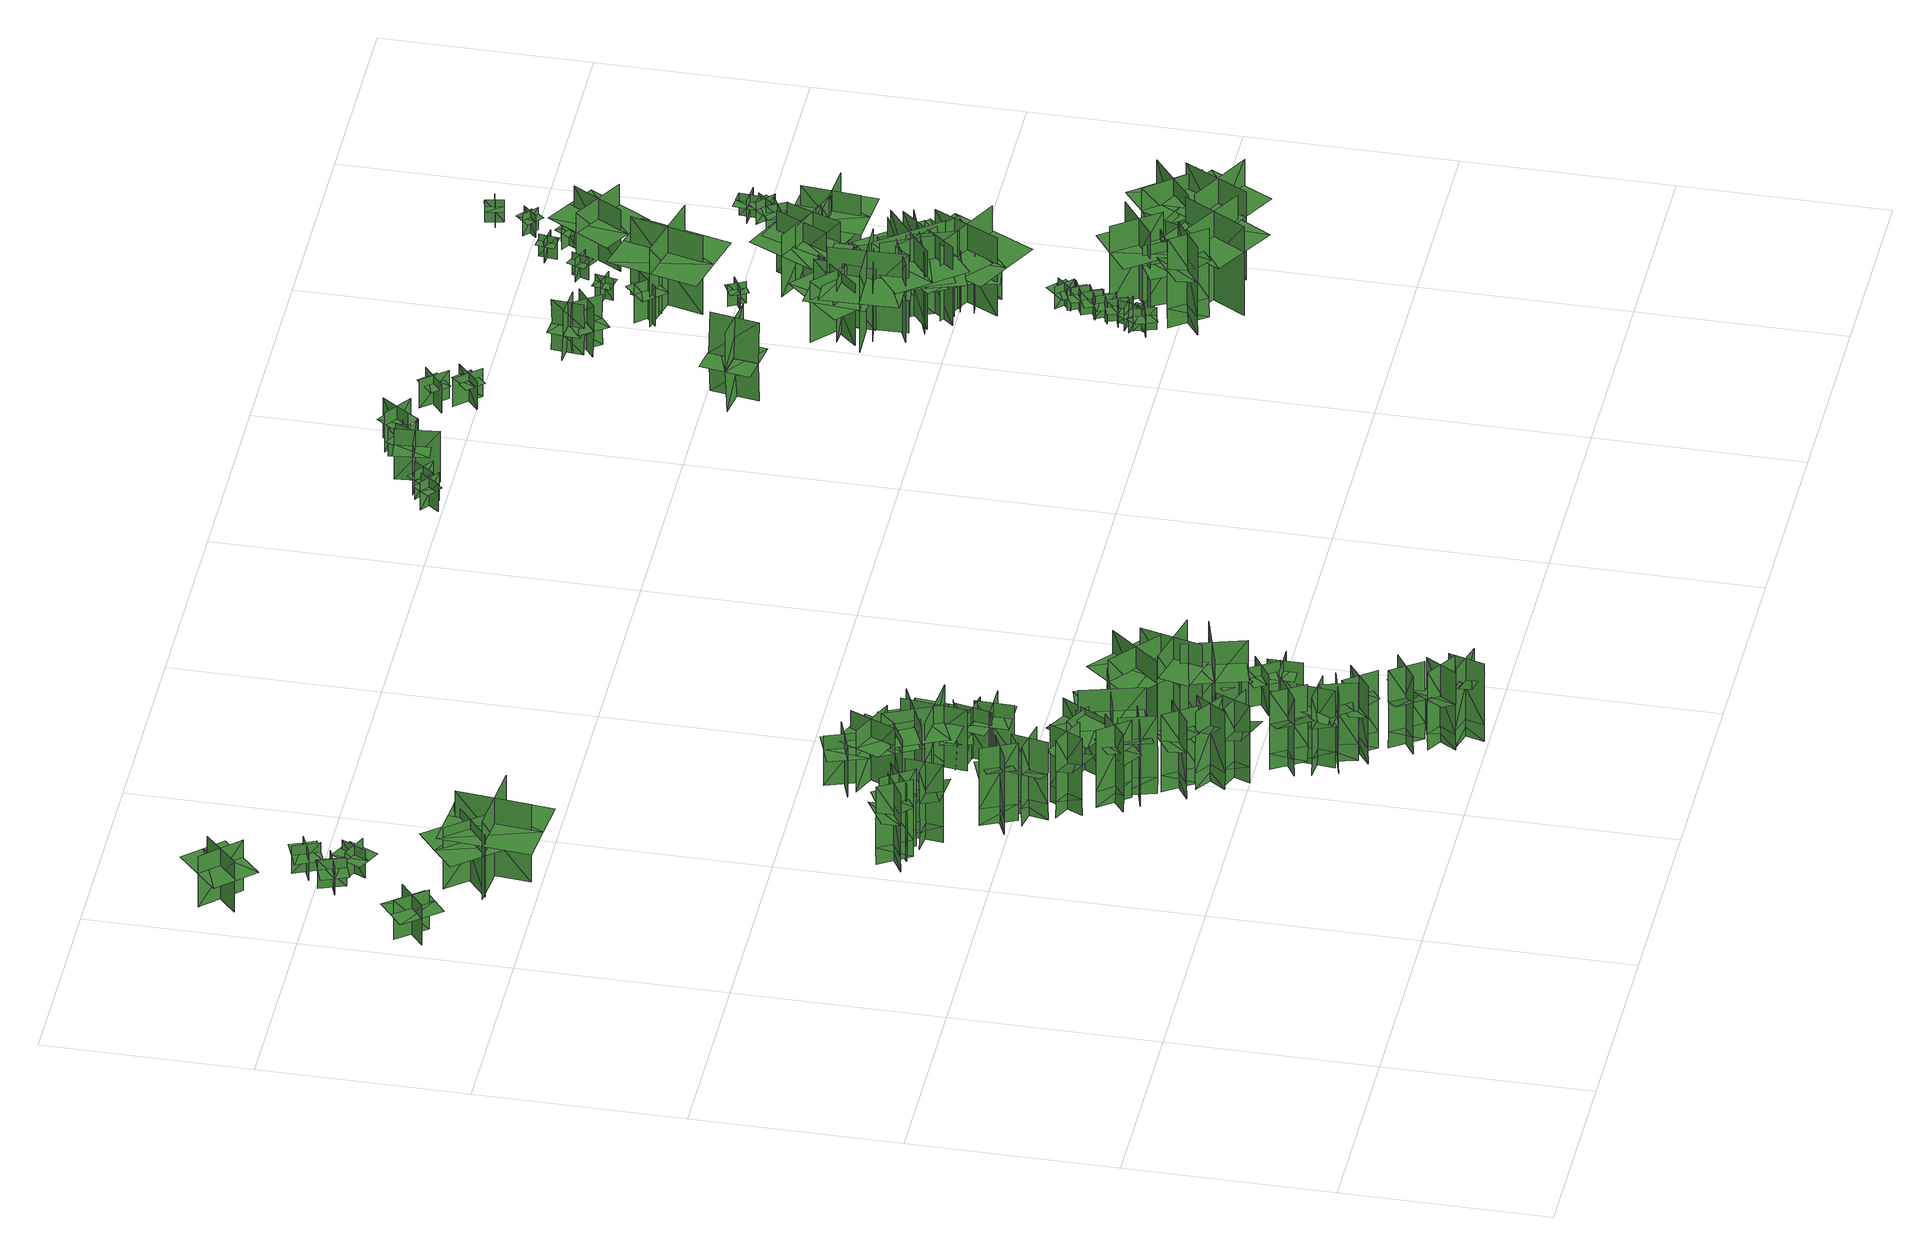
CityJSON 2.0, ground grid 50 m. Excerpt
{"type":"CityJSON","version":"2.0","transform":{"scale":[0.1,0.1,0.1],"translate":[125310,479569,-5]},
"CityObjects":{
"tree1":{"type":"SolitaryVegetationObject","geometry":[{"type":"MultiSurface","lod":"1","boundaries":[[[0,1,2]],[[0,2,3]],[[4,5,6]],[[4,6,7]],[[8,9,10]],[[8,10,11]],[[8,11,12]],[[8,12,13]]]}]},
"tree2":{"type":"SolitaryVegetationObject","geometry":[{"type":"MultiSurface","lod":"1","boundaries":[[[14,15,16]],[[14,16,17]],[[18,19,20]],[[18,20,21]],[[22,23,19]],[[22,19,18]],[[24,25,15]],[[24,15,14]],[[26,27,28]],[[26,28,29]],[[30,31,32]],[[30,32,33]]]}]},
"tree3":{"type":"SolitaryVegetationObject","geometry":[{"type":"MultiSurface","lod":"1","boundaries":[[[34,35,36]],[[34,36,37]],[[38,39,40]],[[38,40,41]],[[42,43,44]],[[42,44,45]],[[42,45,46]],[[42,46,47]]]}]},
"tree4":{"type":"SolitaryVegetationObject","geometry":[{"type":"MultiSurface","lod":"1","boundaries":[[[48,49,50]],[[48,50,51]],[[52,53,54]],[[52,54,55]],[[56,57,58]],[[56,58,59]],[[56,59,60]],[[56,60,61]]]}]},
"tree5":{"type":"SolitaryVegetationObject","geometry":[{"type":"MultiSurface","lod":"1","boundaries":[[[62,63,64]],[[62,64,65]],[[66,67,68]],[[66,68,69]],[[70,71,72]],[[70,72,73]],[[70,73,74]],[[70,74,75]]]}]},
"tree6":{"type":"SolitaryVegetationObject","geometry":[{"type":"MultiSurface","lod":"1","boundaries":[[[76,77,78]],[[76,78,79]],[[80,81,82]],[[80,82,83]],[[84,85,86]],[[84,86,87]],[[84,87,88]],[[84,88,89]]]}]},
"tree7":{"type":"SolitaryVegetationObject","geometry":[{"type":"MultiSurface","lod":"1","boundaries":[[[90,91,92]],[[90,92,93]],[[94,95,96]],[[94,96,97]],[[98,99,95]],[[98,95,94]],[[100,101,91]],[[100,91,90]],[[102,103,104]],[[102,104,105]],[[106,107,108]],[[106,108,109]]]}]},
"tree8":{"type":"SolitaryVegetationObject","geometry":[{"type":"MultiSurface","lod":"1","boundaries":[[[110,111,112]],[[110,112,113]],[[114,115,116]],[[114,116,117]],[[118,119,120]],[[118,120,121]],[[118,121,122]],[[118,122,123]]]}]},
"tree9":{"type":"SolitaryVegetationObject","geometry":[{"type":"MultiSurface","lod":"1","boundaries":[[[124,125,126]],[[124,126,127]],[[128,129,130]],[[128,130,131]],[[132,133,134]],[[132,134,135]],[[132,135,136]],[[132,136,137]]]}]},
"tree10":{"type":"SolitaryVegetationObject","geometry":[{"type":"MultiSurface","lod":"1","boundaries":[[[138,139,140]],[[138,140,141]],[[142,143,144]],[[142,144,145]],[[146,147,143]],[[146,143,142]],[[148,149,139]],[[148,139,138]],[[150,151,152]],[[150,152,153]],[[154,155,156]],[[154,156,157]]]}]},
"tree11":{"type":"SolitaryVegetationObject","geometry":[{"type":"MultiSurface","lod":"1","boundaries":[[[158,159,160]],[[158,160,161]],[[162,163,164]],[[162,164,165]],[[166,167,163]],[[166,163,162]],[[168,169,159]],[[168,159,158]],[[170,171,172]],[[170,172,173]],[[174,175,176]],[[174,176,177]]]}]},
"tree12":{"type":"SolitaryVegetationObject","geometry":[{"type":"MultiSurface","lod":"1","boundaries":[[[178,179,180]],[[178,180,181]],[[182,183,184]],[[182,184,185]],[[186,187,183]],[[186,183,182]],[[188,189,179]],[[188,179,178]],[[190,191,192]],[[190,192,193]],[[194,195,196]],[[194,196,197]]]}]},
"tree13":{"type":"SolitaryVegetationObject","geometry":[{"type":"MultiSurface","lod":"1","boundaries":[[[198,199,200]],[[198,200,201]],[[202,203,204]],[[202,204,205]],[[206,207,203]],[[206,203,202]],[[208,209,199]],[[208,199,198]],[[210,211,212]],[[210,212,213]],[[214,215,216]],[[214,216,217]]]}]},
"tree14":{"type":"SolitaryVegetationObject","geometry":[{"type":"MultiSurface","lod":"1","boundaries":[[[218,219,220]],[[218,220,221]],[[222,223,224]],[[222,224,225]],[[226,227,223]],[[226,223,222]],[[228,229,219]],[[228,219,218]],[[230,231,232]],[[230,232,233]],[[234,235,236]],[[234,236,237]]]}]},
"tree15":{"type":"SolitaryVegetationObject","geometry":[{"type":"MultiSurface","lod":"1","boundaries":[[[238,239,240]],[[238,240,241]],[[242,243,244]],[[242,244,245]],[[246,247,243]],[[246,243,242]],[[248,249,239]],[[248,239,238]],[[250,251,252]],[[250,252,253]],[[254,255,256]],[[254,256,257]]]}]},
"tree16":{"type":"SolitaryVegetationObject","geometry":[{"type":"MultiSurface","lod":"1","boundaries":[[[258,259,260]],[[258,260,261]],[[262,263,264]],[[262,264,265]],[[266,267,263]],[[266,263,262]],[[268,269,259]],[[268,259,258]],[[270,271,272]],[[270,272,273]],[[274,275,276]],[[274,276,277]]]}]},
"tree17":{"type":"SolitaryVegetationObject","geometry":[{"type":"MultiSurface","lod":"1","boundaries":[[[278,279,280]],[[278,280,281]],[[282,283,284]],[[282,284,285]],[[286,287,283]],[[286,283,282]],[[288,289,279]],[[288,279,278]],[[290,291,292]],[[290,292,293]],[[294,295,296]],[[294,296,297]]]}]},
"tree18":{"type":"SolitaryVegetationObject","geometry":[{"type":"MultiSurface","lod":"1","boundaries":[[[298,299,300]],[[298,300,301]],[[302,303,304]],[[302,304,305]],[[306,307,303]],[[306,303,302]],[[308,309,299]],[[308,299,298]],[[310,311,312]],[[310,312,313]],[[314,315,316]],[[314,316,317]]]}]},
"tree19":{"type":"SolitaryVegetationObject","geometry":[{"type":"MultiSurface","lod":"1","boundaries":[[[318,319,320]],[[318,320,321]],[[322,323,324]],[[322,324,325]],[[326,327,323]],[[326,323,322]],[[328,329,319]],[[328,319,318]],[[330,331,332]],[[330,332,333]],[[334,335,336]],[[334,336,337]]]}]},
"tree20":{"type":"SolitaryVegetationObject","geometry":[{"type":"MultiSurface","lod":"1","boundaries":[[[338,339,340]],[[338,340,341]],[[342,343,344]],[[342,344,345]],[[346,347,343]],[[346,343,342]],[[348,349,339]],[[348,339,338]],[[350,351,352]],[[350,352,353]],[[354,355,356]],[[354,356,357]]]}]},
"tree21":{"type":"SolitaryVegetationObject","geometry":[{"type":"MultiSurface","lod":"1","boundaries":[[[358,359,360]],[[358,360,361]],[[362,363,364]],[[362,364,365]],[[366,367,363]],[[366,363,362]],[[368,369,359]],[[368,359,358]],[[370,371,372]],[[370,372,373]],[[374,375,376]],[[374,376,377]]]}]},
"tree22":{"type":"SolitaryVegetationObject","geometry":[{"type":"MultiSurface","lod":"1","boundaries":[[[378,379,380]],[[378,380,381]],[[382,383,384]],[[382,384,385]],[[386,387,383]],[[386,383,382]],[[388,389,379]],[[388,379,378]],[[390,391,392]],[[390,392,393]],[[394,395,396]],[[394,396,397]]]}]},
"tree23":{"type":"SolitaryVegetationObject","geometry":[{"type":"MultiSurface","lod":"1","boundaries":[[[398,399,400]],[[398,400,401]],[[402,403,404]],[[402,404,405]],[[406,407,408]],[[406,408,409]],[[406,409,410]],[[406,410,411]]]}]},
"tree24":{"type":"SolitaryVegetationObject","geometry":[{"type":"MultiSurface","lod":"1","boundaries":[[[412,413,414]],[[412,414,415]],[[416,417,418]],[[416,418,419]],[[420,421,422]],[[420,422,423]],[[420,423,424]],[[420,424,425]]]}]},
"tree25":{"type":"SolitaryVegetationObject","geometry":[{"type":"MultiSurface","lod":"1","boundaries":[[[426,427,428]],[[426,428,429]],[[430,431,432]],[[430,432,433]],[[434,435,431]],[[434,431,430]],[[436,437,427]],[[436,427,426]],[[438,439,440]],[[438,440,441]],[[442,443,444]],[[442,444,445]]]}]},
"tree26":{"type":"SolitaryVegetationObject","geometry":[{"type":"MultiSurface","lod":"1","boundaries":[[[446,447,448]],[[446,448,449]],[[450,451,452]],[[450,452,453]],[[454,455,456]],[[454,456,457]],[[454,457,458]],[[454,458,459]]]}]},
"tree27":{"type":"SolitaryVegetationObject","geometry":[{"type":"MultiSurface","lod":"1","boundaries":[[[460,461,462]],[[460,462,463]],[[464,465,466]],[[464,466,467]],[[468,469,465]],[[468,465,464]],[[470,471,461]],[[470,461,460]],[[472,473,474]],[[472,474,475]],[[476,477,478]],[[476,478,479]]]}]},
"tree28":{"type":"SolitaryVegetationObject","geometry":[{"type":"MultiSurface","lod":"1","boundaries":[[[480,481,482]],[[480,482,483]],[[484,485,486]],[[484,486,487]],[[488,489,490]],[[488,490,491]],[[488,491,492]],[[488,492,493]]]}]},
"tree29":{"type":"SolitaryVegetationObject","geometry":[{"type":"MultiSurface","lod":"1","boundaries":[[[494,495,496]],[[494,496,497]],[[498,499,500]],[[498,500,501]],[[502,503,504]],[[502,504,505]],[[502,505,506]],[[502,506,507]]]}]},
"tree30":{"type":"SolitaryVegetationObject","geometry":[{"type":"MultiSurface","lod":"1","boundaries":[[[508,509,510]],[[508,510,511]],[[512,513,514]],[[512,514,515]],[[516,517,518]],[[516,518,519]],[[516,519,520]],[[516,520,521]]]}]},
"tree31":{"type":"SolitaryVegetationObject","geometry":[{"type":"MultiSurface","lod":"1","boundaries":[[[522,523,524]],[[522,524,525]],[[526,527,528]],[[526,528,529]],[[530,531,532]],[[530,532,533]],[[530,533,534]],[[530,534,535]]]}]},
"tree32":{"type":"SolitaryVegetationObject","geometry":[{"type":"MultiSurface","lod":"1","boundaries":[[[536,537,538]],[[536,538,539]],[[540,541,542]],[[540,542,543]],[[544,545,541]],[[544,541,540]],[[546,547,537]],[[546,537,536]],[[536,537,548]],[[536,548,549]],[[536,550,551]],[[536,551,537]]]}]},
"tree33":{"type":"SolitaryVegetationObject","geometry":[{"type":"MultiSurface","lod":"1","boundaries":[[[552,553,554]],[[552,554,555]],[[556,557,558]],[[556,558,559]],[[560,561,557]],[[560,557,556]],[[562,563,553]],[[562,553,552]],[[564,565,566]],[[564,566,567]],[[568,569,570]],[[568,570,571]]]}]},
"tree34":{"type":"SolitaryVegetationObject","geometry":[{"type":"MultiSurface","lod":"1","boundaries":[[[572,573,574]],[[572,574,575]],[[576,577,578]],[[576,578,579]],[[580,581,582]],[[580,582,583]],[[580,583,584]],[[580,584,585]]]}]},
"tree35":{"type":"SolitaryVegetationObject","geometry":[{"type":"MultiSurface","lod":"1","boundaries":[[[586,587,588]],[[586,588,589]],[[590,591,592]],[[590,592,593]],[[594,595,596]],[[594,596,597]],[[594,597,598]],[[594,598,599]]]}]},
"tree36":{"type":"SolitaryVegetationObject","geometry":[{"type":"MultiSurface","lod":"1","boundaries":[[[600,601,602]],[[600,602,603]],[[604,605,606]],[[604,606,607]],[[608,609,610]],[[608,610,611]],[[608,611,612]],[[608,612,613]]]}]},
"tree37":{"type":"SolitaryVegetationObject","geometry":[{"type":"MultiSurface","lod":"1","boundaries":[[[614,615,616]],[[614,616,617]],[[618,619,620]],[[618,620,621]],[[622,623,624]],[[622,624,625]],[[622,625,626]],[[622,626,627]]]}]},
"tree38":{"type":"SolitaryVegetationObject","geometry":[{"type":"MultiSurface","lod":"1","boundaries":[[[628,629,630]],[[628,630,631]],[[632,633,634]],[[632,634,635]],[[636,637,638]],[[636,638,639]],[[636,639,640]],[[636,640,641]]]}]},
"tree39":{"type":"SolitaryVegetationObject","geometry":[{"type":"MultiSurface","lod":"1","boundaries":[[[642,643,644]],[[642,644,645]],[[646,647,648]],[[646,648,649]],[[650,651,652]],[[650,652,653]],[[650,654,655]],[[650,655,651]]]}]},
"tree40":{"type":"SolitaryVegetationObject","geometry":[{"type":"MultiSurface","lod":"1","boundaries":[[[656,657,658]],[[656,658,659]],[[660,661,662]],[[660,662,663]],[[664,665,666]],[[664,666,667]],[[664,668,669]],[[664,669,665]]]}]},
"tree41":{"type":"SolitaryVegetationObject","geometry":[{"type":"MultiSurface","lod":"1","boundaries":[[[670,671,672]],[[670,672,673]],[[674,675,676]],[[674,676,677]],[[678,679,680]],[[678,680,681]],[[678,682,683]],[[678,683,679]]]}]},
"tree42":{"type":"SolitaryVegetationObject","geometry":[{"type":"MultiSurface","lod":"1","boundaries":[[[684,685,686]],[[684,686,687]],[[688,689,690]],[[688,690,691]],[[692,693,694]],[[692,694,695]],[[692,695,696]],[[692,696,697]]]}]},
"tree43":{"type":"SolitaryVegetationObject","geometry":[{"type":"MultiSurface","lod":"1","boundaries":[[[698,699,700]],[[698,700,701]],[[702,703,704]],[[702,704,705]],[[706,707,708]],[[706,708,709]],[[706,709,710]],[[706,710,711]]]}]},
"tree44":{"type":"SolitaryVegetationObject","geometry":[{"type":"MultiSurface","lod":"1","boundaries":[[[712,713,714]],[[712,714,715]],[[716,717,718]],[[716,718,719]],[[720,721,722]],[[720,722,723]],[[720,723,724]],[[720,724,725]]]}]},
"tree45":{"type":"SolitaryVegetationObject","geometry":[{"type":"MultiSurface","lod":"1","boundaries":[[[726,727,728]],[[726,728,729]],[[730,731,732]],[[730,732,733]],[[734,735,736]],[[734,736,737]],[[734,737,738]],[[734,738,739]]]}]},
"tree46":{"type":"SolitaryVegetationObject","geometry":[{"type":"MultiSurface","lod":"1","boundaries":[[[740,741,742]],[[740,742,743]],[[744,745,746]],[[744,746,747]],[[748,749,750]],[[748,750,751]],[[748,751,752]],[[748,752,753]]]}]},
"tree47":{"type":"SolitaryVegetationObject","geometry":[{"type":"MultiSurface","lod":"1","boundaries":[[[754,755,756]],[[754,756,757]],[[758,759,760]],[[758,760,761]],[[762,763,764]],[[762,764,765]],[[762,765,766]],[[762,766,767]]]}]},
"tree48":{"type":"SolitaryVegetationObject","geometry":[{"type":"MultiSurface","lod":"1","boundaries":[[[768,769,770]],[[768,770,771]],[[772,773,774]],[[772,774,775]],[[776,777,773]],[[776,773,772]],[[778,779,769]],[[778,769,768]],[[768,769,780]],[[768,780,781]],[[768,782,783]],[[768,783,769]]]}]},
"tree49":{"type":"SolitaryVegetationObject","geometry":[{"type":"MultiSurface","lod":"1","boundaries":[[[784,785,786]],[[784,786,787]],[[788,789,790]],[[788,790,791]],[[792,793,794]],[[792,794,795]],[[792,795,796]],[[792,796,797]]]}]},
"tree50":{"type":"SolitaryVegetationObject","geometry":[{"type":"MultiSurface","lod":"1","boundaries":[[[798,799,800]],[[798,800,801]],[[802,803,804]],[[802,804,805]],[[806,807,808]],[[806,808,809]],[[806,809,810]],[[806,810,811]]]}]},
"tree51":{"type":"SolitaryVegetationObject","geometry":[{"type":"MultiSurface","lod":"1","boundaries":[[[812,813,814]],[[812,814,815]],[[816,817,818]],[[816,818,819]],[[820,821,817]],[[820,817,816]],[[822,823,813]],[[822,813,812]],[[824,825,826]],[[824,826,827]],[[828,829,830]],[[828,830,831]]]}]},
"tree52":{"type":"SolitaryVegetationObject","geometry":[{"type":"MultiSurface","lod":"1","boundaries":[[[832,833,834]],[[832,834,835]],[[836,837,838]],[[836,838,839]],[[840,841,842]],[[840,842,843]],[[840,843,844]],[[840,844,845]]]}]},
"tree53":{"type":"SolitaryVegetationObject","geometry":[{"type":"MultiSurface","lod":"1","boundaries":[[[846,847,848]],[[846,848,849]],[[850,851,852]],[[850,852,853]],[[854,855,856]],[[854,856,857]],[[854,857,858]],[[854,858,859]]]}]},
"tree54":{"type":"SolitaryVegetationObject","geometry":[{"type":"MultiSurface","lod":"1","boundaries":[[[860,861,862]],[[860,862,863]],[[864,865,866]],[[864,866,867]],[[868,869,870]],[[868,870,871]],[[868,871,872]],[[868,872,873]]]}]},
"tree55":{"type":"SolitaryVegetationObject","geometry":[{"type":"MultiSurface","lod":"1","boundaries":[[[874,875,876]],[[874,876,877]],[[878,879,880]],[[878,880,881]],[[882,883,879]],[[882,879,878]],[[884,885,875]],[[884,875,874]],[[874,875,886]],[[874,886,887]],[[874,888,889]],[[874,889,875]]]}]},
"tree56":{"type":"SolitaryVegetationObject","geometry":[{"type":"MultiSurface","lod":"1","boundaries":[[[890,891,892]],[[890,892,893]],[[894,895,896]],[[894,896,897]],[[898,899,895]],[[898,895,894]],[[900,901,891]],[[900,891,890]],[[890,891,902]],[[890,902,903]],[[890,904,905]],[[890,905,891]]]}]},
"tree57":{"type":"SolitaryVegetationObject","geometry":[{"type":"MultiSurface","lod":"1","boundaries":[[[906,907,908]],[[906,908,909]],[[910,911,912]],[[910,912,913]],[[914,915,916]],[[914,916,917]],[[914,917,918]],[[914,918,919]]]}]},
"tree58":{"type":"SolitaryVegetationObject","geometry":[{"type":"MultiSurface","lod":"1","boundaries":[[[920,921,922]],[[920,922,923]],[[924,925,926]],[[924,926,927]],[[928,929,930]],[[928,930,931]],[[928,931,932]],[[928,932,933]]]}]},
"tree59":{"type":"SolitaryVegetationObject","geometry":[{"type":"MultiSurface","lod":"1","boundaries":[[[934,935,936]],[[934,936,937]],[[938,939,940]],[[938,940,941]],[[942,943,944]],[[942,944,945]],[[942,945,946]],[[942,946,947]]]}]},
"tree60":{"type":"SolitaryVegetationObject","geometry":[{"type":"MultiSurface","lod":"1","boundaries":[[[948,949,950]],[[948,950,951]],[[952,953,954]],[[952,954,955]],[[956,957,958]],[[956,958,959]],[[956,960,961]],[[956,961,957]]]}]},
"tree61":{"type":"SolitaryVegetationObject","geometry":[{"type":"MultiSurface","lod":"1","boundaries":[[[962,963,964]],[[962,964,965]],[[966,967,968]],[[966,968,969]],[[970,971,972]],[[970,972,973]],[[970,973,974]],[[970,974,975]]]}]},
"tree62":{"type":"SolitaryVegetationObject","geometry":[{"type":"MultiSurface","lod":"1","boundaries":[[[976,977,978]],[[976,978,979]],[[980,981,982]],[[980,982,983]],[[984,985,986]],[[984,986,987]],[[984,987,988]],[[984,988,989]]]}]},
"tree63":{"type":"SolitaryVegetationObject","geometry":[{"type":"MultiSurface","lod":"1","boundaries":[[[990,991,992]],[[990,992,993]],[[994,995,996]],[[994,996,997]],[[998,999,1000]],[[998,1000,1001]],[[998,1001,1002]],[[998,1002,1003]]]}]},
"tree64":{"type":"SolitaryVegetationObject","geometry":[{"type":"MultiSurface","lod":"1","boundaries":[[[1004,1005,1006]],[[1004,1006,1007]],[[1008,1009,1010]],[[1008,1010,1011]],[[1012,1013,1014]],[[1012,1014,1015]],[[1012,1015,1016]],[[1012,1016,1017]]]}]},
"tree65":{"type":"SolitaryVegetationObject","geometry":[{"type":"MultiSurface","lod":"1","boundaries":[[[1018,1019,1020]],[[1018,1020,1021]],[[1022,1023,1024]],[[1022,1024,1025]],[[1026,1027,1028]],[[1026,1028,1029]],[[1026,1029,1030]],[[1026,1030,1031]]]}]},
"tree66":{"type":"SolitaryVegetationObject","geometry":[{"type":"MultiSurface","lod":"1","boundaries":[[[1032,1033,1034]],[[1032,1034,1035]],[[1036,1037,1038]],[[1036,1038,1039]],[[1040,1041,1042]],[[1040,1042,1043]],[[1040,1043,1044]],[[1040,1044,1045]]]}]},
"tree67":{"type":"SolitaryVegetationObject","geometry":[{"type":"MultiSurface","lod":"1","boundaries":[[[1046,1047,1048]],[[1046,1048,1049]],[[1050,1051,1052]],[[1050,1052,1053]],[[1054,1055,1056]],[[1054,1056,1057]],[[1054,1057,1058]],[[1054,1058,1059]]]}]},
"tree68":{"type":"SolitaryVegetationObject","geometry":[{"type":"MultiSurface","lod":"1","boundaries":[[[1060,1061,1062]],[[1060,1062,1063]],[[1064,1065,1066]],[[1064,1066,1067]],[[1068,1069,1070]],[[1068,1070,1071]],[[1068,1072,1073]],[[1068,1073,1069]]]}]},
"tree69":{"type":"SolitaryVegetationObject","geometry":[{"type":"MultiSurface","lod":"1","boundaries":[[[1074,1075,1076]],[[1074,1076,1077]],[[1078,1079,1080]],[[1078,1080,1081]],[[1082,1083,1084]],[[1082,1084,1085]],[[1082,1085,1086]],[[1082,1086,1087]]]}]},
"tree70":{"type":"SolitaryVegetationObject","geometry":[{"type":"MultiSurface","lod":"1","boundaries":[[[1088,1089,1090]],[[1088,1090,1091]],[[1092,1093,1094]],[[1092,1094,1095]],[[1096,1097,1098]],[[1096,1098,1099]],[[1096,1099,1100]],[[1096,1100,1101]]]}]},
"tree71":{"type":"SolitaryVegetationObject","geometry":[{"type":"MultiSurface","lod":"1","boundaries":[[[1102,1103,1104]],[[1102,1104,1105]],[[1106,1107,1108]],[[1106,1108,1109]],[[1110,1111,1112]],[[1110,1112,1113]],[[1110,1113,1114]],[[1110,1114,1115]]]}]},
"tree72":{"type":"SolitaryVegetationObject","geometry":[{"type":"MultiSurface","lod":"1","boundaries":[[[1116,1117,1118]],[[1116,1118,1119]],[[1120,1121,1122]],[[1120,1122,1123]],[[1124,1125,1126]],[[1124,1126,1127]],[[1124,1127,1128]],[[1124,1128,1129]]]}]},
"tree73":{"type":"SolitaryVegetationObject","geometry":[{"type":"MultiSurface","lod":"1","boundaries":[[[1130,1131,1132]],[[1130,1132,1133]],[[1134,1135,1136]],[[1134,1136,1137]],[[1138,1139,1140]],[[1138,1140,1141]],[[1138,1141,1142]],[[1138,1142,1143]]]}]},
"tree74":{"type":"SolitaryVegetationObject","geometry":[{"type":"MultiSurface","lod":"1","boundaries":[[[1144,1145,1146]],[[1144,1146,1147]],[[1148,1149,1150]],[[1148,1150,1151]],[[1152,1153,1154]],[[1152,1154,1155]],[[1152,1155,1156]],[[1152,1156,1157]]]}]},
"tree75":{"type":"SolitaryVegetationObject","geometry":[{"type":"MultiSurface","lod":"1","boundaries":[[[1158,1159,1160]],[[1158,1160,1161]],[[1162,1163,1164]],[[1162,1164,1165]],[[1166,1167,1168]],[[1166,1168,1169]],[[1166,1169,1170]],[[1166,1170,1171]]]}]},
"tree76":{"type":"SolitaryVegetationObject","geometry":[{"type":"MultiSurface","lod":"1","boundaries":[[[1172,1173,1174]],[[1172,1174,1175]],[[1176,1177,1178]],[[1176,1178,1179]],[[1180,1181,1182]],[[1180,1182,1183]],[[1180,1183,1184]],[[1180,1184,1185]]]}]},
"tree77":{"type":"SolitaryVegetationObject","geometry":[{"type":"MultiSurface","lod":"1","boundaries":[[[1186,1187,1188]],[[1186,1188,1189]],[[1190,1191,1192]],[[1190,1192,1193]],[[1194,1195,1196]],[[1194,1196,1197]],[[1194,1198,1199]],[[1194,1199,1195]]]}]},
"tree78":{"type":"SolitaryVegetationObject","geometry":[{"type":"MultiSurface","lod":"1","boundaries":[[[1200,1201,1202]],[[1200,1202,1203]],[[1204,1205,1206]],[[1204,1206,1207]],[[1208,1209,1210]],[[1208,1210,1211]],[[1208,1211,1212]],[[1208,1212,1213]]]}]},
"tree79":{"type":"SolitaryVegetationObject","geometry":[{"type":"MultiSurface","lod":"1","boundaries":[[[1214,1215,1216]],[[1214,1216,1217]],[[1218,1219,1220]],[[1218,1220,1221]],[[1222,1223,1224]],[[1222,1224,1225]],[[1222,1225,1226]],[[1222,1226,1227]]]}]},
"tree80":{"type":"SolitaryVegetationObject","geometry":[{"type":"MultiSurface","lod":"1","boundaries":[[[1228,1229,1230]],[[1228,1230,1231]],[[1232,1233,1234]],[[1232,1234,1235]],[[1236,1237,1238]],[[1236,1238,1239]],[[1236,1239,1240]],[[1236,1240,1241]]]}]},
"tree81":{"type":"SolitaryVegetationObject","geometry":[{"type":"MultiSurface","lod":"1","boundaries":[[[1242,1243,1244]],[[1242,1244,1245]],[[1246,1247,1248]],[[1246,1248,1249]],[[1250,1251,1252]],[[1250,1252,1253]],[[1250,1253,1254]],[[1250,1254,1255]]]}]},
"tree82":{"type":"SolitaryVegetationObject","geometry":[{"type":"MultiSurface","lod":"1","boundaries":[[[1256,1257,1258]],[[1256,1258,1259]],[[1260,1261,1262]],[[1260,1262,1263]],[[1264,1265,1266]],[[1264,1266,1267]],[[1264,1267,1268]],[[1264,1268,1269]]]}]},
"tree83":{"type":"SolitaryVegetationObject","geometry":[{"type":"MultiSurface","lod":"1","boundaries":[[[1270,1271,1272]],[[1270,1272,1273]],[[1274,1275,1276]],[[1274,1276,1277]],[[1278,1279,1280]],[[1278,1280,1281]],[[1278,1281,1282]],[[1278,1282,1283]]]}]},
"tree84":{"type":"SolitaryVegetationObject","geometry":[{"type":"MultiSurface","lod":"1","boundaries":[[[1284,1285,1286]],[[1284,1286,1287]],[[1288,1289,1290]],[[1288,1290,1291]],[[1292,1293,1294]],[[1292,1294,1295]],[[1292,1295,1296]],[[1292,1296,1297]]]}]},
"tree85":{"type":"SolitaryVegetationObject","geometry":[{"type":"MultiSurface","lod":"1","boundaries":[[[1298,1299,1300]],[[1298,1300,1301]],[[1302,1303,1304]],[[1302,1304,1305]],[[1306,1307,1308]],[[1306,1308,1309]],[[1306,1309,1310]],[[1306,1310,1311]]]}]},
"tree86":{"type":"SolitaryVegetationObject","geometry":[{"type":"MultiSurface","lod":"1","boundaries":[[[1312,1313,1314]],[[1312,1314,1315]],[[1316,1317,1318]],[[1316,1318,1319]],[[1320,1321,1322]],[[1320,1322,1323]],[[1320,1323,1324]],[[1320,1324,1325]]]}]},
"tree87":{"type":"SolitaryVegetationObject","geometry":[{"type":"MultiSurface","lod":"1","boundaries":[[[1326,1327,1328]],[[1326,1328,1329]],[[1330,1331,1332]],[[1330,1332,1333]],[[1334,1335,1336]],[[1334,1336,1337]],[[1334,1337,1338]],[[1334,1338,1339]]]}]},
"tree88":{"type":"SolitaryVegetationObject","geometry":[{"type":"MultiSurface","lod":"1","boundaries":[[[1340,1341,1342]],[[1340,1342,1343]],[[1344,1345,1346]],[[1344,1346,1347]],[[1348,1349,1350]],[[1348,1350,1351]],[[1348,1351,1352]],[[1348,1352,1353]]]}]},
"tree89":{"type":"SolitaryVegetationObject","geometry":[{"type":"MultiSurface","lod":"1","boundaries":[[[1354,1355,1356]],[[1354,1356,1357]],[[1358,1359,1360]],[[1358,1360,1361]],[[1362,1363,1364]],[[1362,1364,1365]],[[1362,1365,1366]],[[1362,1366,1367]]]}]},
"tree90":{"type":"SolitaryVegetationObject","geometry":[{"type":"MultiSurface","lod":"1","boundaries":[[[1368,1369,1370]],[[1368,1370,1371]],[[1372,1373,1374]],[[1372,1374,1375]],[[1376,1377,1378]],[[1376,1378,1379]],[[1376,1379,1380]],[[1376,1380,1381]]]}]},
"tree91":{"type":"SolitaryVegetationObject","geometry":[{"type":"MultiSurface","lod":"1","boundaries":[[[1382,1383,1384]],[[1382,1384,1385]],[[1386,1387,1388]],[[1386,1388,1389]],[[1390,1391,1392]],[[1390,1392,1393]],[[1390,1393,1394]],[[1390,1394,1395]]]}]},
"tree92":{"type":"SolitaryVegetationObject","geometry":[{"type":"MultiSurface","lod":"1","boundaries":[[[1396,1397,1398]],[[1396,1398,1399]],[[1400,1401,1402]],[[1400,1402,1403]],[[1404,1405,1406]],[[1404,1406,1407]],[[1404,1407,1408]],[[1404,1408,1409]]]}]},
"tree93":{"type":"SolitaryVegetationObject","geometry":[{"type":"MultiSurface","lod":"1","boundaries":[[[1410,1411,1412]],[[1410,1412,1413]],[[1414,1415,1416]],[[1414,1416,1417]],[[1418,1419,1420]],[[1418,1420,1421]],[[1418,1421,1422]],[[1418,1422,1423]]]}]},
"tree94":{"type":"SolitaryVegetationObject","geometry":[{"type":"MultiSurface","lod":"1","boundaries":[[[1424,1425,1426]],[[1424,1426,1427]],[[1428,1429,1430]],[[1428,1430,1431]],[[1432,1433,1434]],[[1432,1434,1435]],[[1432,1435,1436]],[[1432,1436,1437]]]}]},
"tree95":{"type":"SolitaryVegetationObject","geometry":[{"type":"MultiSurface","lod":"1","boundaries":[[[1438,1439,1440]],[[1438,1440,1441]],[[1442,1443,1444]],[[1442,1444,1445]],[[1446,1447,1448]],[[1446,1448,1449]],[[1446,1449,1450]],[[1446,1450,1451]]]}]},
"tree96":{"type":"SolitaryVegetationObject","geometry":[{"type":"MultiSurface","lod":"1","boundaries":[[[1452,1453,1454]],[[1452,1454,1455]],[[1456,1457,1458]],[[1456,1458,1459]],[[1460,1461,1462]],[[1460,1462,1463]],[[1460,1463,1464]],[[1460,1464,1465]]]}]}
},
"vertices":[
[109,2278,15],[109,2278,124],[37,2219,124],[37,2219,15],[101,2215,15],[101,2215,124],[45,2285,124],[45,2285,15],[110,2204,88],[147,2233,88],[76,2321,88],[40,2292,88],[3,2262,88],[74,2175,88],
[513,1207,68],[591,1253,68],[591,1252,238],[513,1206,238],[579,1190,68],[533,1268,68],[532,1267,238],[578,1190,238],[578,1190,23],[532,1267,23],[513,1206,23],[591,1252,23],[513,1206,151],[591,1253,151],[568,1292,168],[490,1246,168],[580,1246,178],[522,1211,178],[540,1182,187],[598,1217,187],
[199,2424,37],[199,2424,115],[177,2487,115],[177,2487,37],[159,2444,37],[159,2444,115],[220,2466,115],[220,2466,37],[150,2441,89],[161,2410,89],[236,2436,89],[225,2468,89],[214,2499,89],[138,2473,89],
[73,2742,24],[73,2742,164],[155,2654,164],[155,2654,24],[154,2738,24],[154,2738,164],[69,2659,164],[69,2659,24],[167,2750,118],[126,2794,118],[20,2696,118],[61,2652,118],[102,2608,118],[208,2706,118],
[246,2114,16],[246,2114,187],[360,2207,187],[360,2207,16],[258,2213,16],[258,2213,187],[347,2103,187],[347,2103,16],[244,2230,131],[187,2183,131],[299,2047,131],[356,2093,131],[413,2140,131],[301,2276,131],
[422,2100,16],[422,2100,233],[236,2119,233],[236,2119,16],[323,2022,16],[323,2022,233],[341,2201,233],[341,2201,16],[320,1994,162],[413,1985,162],[436,2208,162],[342,2218,162],[249,2227,162],[227,2003,162],
[572,1268,66],[624,1193,66],[622,1192,236],[571,1267,236],[559,1200,66],[634,1252,66],[633,1253,236],[559,1201,236],[559,1201,21],[633,1253,21],[571,1267,21],[622,1192,21],[571,1267,149],[623,1193,149],[661,1219,166],[609,1294,166],[616,1203,176],[577,1259,176],[548,1239,185],[588,1183,185],
[290,2405,31],[290,2405,108],[230,2434,108],[230,2434,31],[246,2391,31],[246,2391,108],[275,2449,108],[275,2449,31],[242,2382,83],[272,2367,83],[308,2439,83],[278,2454,83],[248,2469,83],[212,2397,83],
[225,2556,35],[225,2556,112],[251,2494,112],[251,2494,35],[267,2538,35],[267,2538,112],[207,2513,112],[207,2513,35],[276,2541,87],[263,2572,87],[189,2542,87],[202,2511,87],[215,2480,87],[289,2511,87],
[706,1173,61],[616,1182,61],[616,1184,231],[706,1174,231],[664,1226,61],[654,1136,61],[655,1136,231],[664,1226,231],[664,1226,16],[655,1136,16],[706,1174,16],[616,1184,16],[706,1174,144],[616,1183,144],[611,1137,160],[702,1128,160],[629,1182,171],[696,1175,171],[700,1209,180],[632,1216,180],
[727,1067,68],[763,984,68],[762,984,238],[725,1067,238],[702,1004,68],[784,1040,68],[784,1041,238],[701,1004,238],[701,1004,23],[784,1041,23],[725,1067,23],[762,984,23],[726,1067,151],[762,984,151],[805,1003,167],[768,1086,167],[757,995,178],[729,1057,178],[698,1043,187],[726,981,187],
[772,917,70],[789,1006,70],[790,1005,241],[773,917,241],[829,955,71],[740,972,71],[740,971,241],[828,954,241],[828,954,25],[740,971,25],[773,917,25],[790,1005,25],[772,917,153],[790,1006,153],[745,1014,170],[727,926,170],[788,993,180],[775,927,180],[809,920,190],[821,987,190],
[862,860,73],[780,900,73],[781,901,243],[862,861,243],[840,925,73],[800,844,73],[801,843,243],[841,925,243],[841,925,28],[801,843,28],[862,861,28],[781,901,28],[862,861,156],[781,901,156],[761,859,172],[842,820,172],[792,896,183],[853,866,183],[868,897,192],[807,926,192],
[906,809,72],[835,754,72],[834,755,242],[905,811,242],[838,818,72],[894,747,72],[894,747,242],[839,819,242],[839,819,27],[894,747,27],[905,811,27],[834,755,27],[906,810,155],[834,754,155],[862,718,171],[934,774,171],[844,762,182],[897,804,182],[876,831,191],[823,789,191],
[904,623,77],[979,673,77],[980,672,247],[905,622,247],[971,609,77],[921,685,77],[920,684,247],[971,609,247],[971,609,32],[920,684,32],[905,622,32],[980,672,32],[905,622,160],[980,673,160],[954,711,176],[879,660,176],[970,666,187],[913,627,187],[933,599,196],[989,637,196],
[896,780,73],[920,693,73],[919,693,243],[894,780,243],[862,721,73],[949,745,73],[949,746,243],[862,721,243],[862,721,28],[949,746,28],[894,780,28],[919,693,28],[895,780,156],[919,693,156],[964,705,172],[939,793,172],[916,705,183],[897,770,183],[864,761,192],[883,695,192],
[1049,514,80],[965,548,80],[965,549,250],[1049,515,250],[1022,577,80],[989,493,80],[989,493,250],[1023,577,250],[1023,577,35],[989,493,35],[1049,515,35],[965,549,35],[1049,515,163],[965,549,163],[948,506,179],[1032,472,179],[977,544,189],[1040,519,189],[1053,551,199],[989,576,199],
[945,611,77],[1020,561,77],[1019,560,248],[944,610,248],[958,544,78],[1008,619,78],[1008,620,248],[957,545,248],[957,545,32],[1008,620,32],[944,610,32],[1019,560,32],[944,611,161],[1020,560,161],[1045,599,177],[970,649,177],[1009,567,187],[953,605,187],[934,576,197],[990,538,197],
[1093,380,82],[1045,458,82],[1046,458,252],[1094,381,252],[1109,447,82],[1032,400,82],[1032,399,252],[1109,446,252],[1109,446,37],[1032,399,37],[1094,381,37],[1046,458,37],[1093,381,165],[1046,458,165],[1007,434,181],[1054,357,181],[1053,448,192],[1088,390,192],[1118,408,201],[1082,466,201],
[1082,308,66],[1170,331,66],[1170,330,237],[1083,306,237],[1141,273,67],[1118,361,67],[1118,361,237],[1141,273,237],[1141,273,21],[1118,361,21],[1083,306,21],[1170,330,21],[1083,307,149],[1170,330,149],[1158,375,166],[1071,352,166],[1158,327,176],[1093,309,176],[1102,276,186],[1167,294,186],
[1158,356,63],[1068,365,63],[1068,366,233],[1159,358,233],[1115,409,63],[1107,319,63],[1107,319,233],[1116,409,233],[1116,409,18],[1107,319,18],[1159,358,18],[1068,366,18],[1159,357,146],[1068,365,146],[1064,319,162],[1154,311,162],[1081,364,173],[1148,358,173],[1151,393,182],[1084,399,182],
[1125,248,71],[1199,302,71],[1199,301,241],[1126,247,241],[1193,237,71],[1140,311,71],[1139,310,241],[1192,237,241],[1192,237,26],[1139,310,26],[1126,247,26],[1199,301,26],[1126,248,154],[1199,301,154],[1172,338,171],[1099,285,171],[1189,294,181],[1134,253,181],[1155,226,190],[1209,266,190],
[864,1412,28],[770,1379,28],[770,1379,166],[864,1412,166],[804,1441,28],[837,1347,28],[837,1347,166],[804,1441,166],[804,1441,128],[757,1425,128],[790,1331,128],[837,1347,128],[884,1364,128],[851,1458,128],
[871,1392,27],[821,1281,27],[821,1281,196],[871,1392,196],[795,1364,27],[906,1314,27],[906,1314,196],[795,1364,196],[795,1364,148],[770,1308,148],[881,1259,148],[906,1314,148],[931,1370,148],[820,1419,148],
[1215,63,71],[1263,140,71],[1264,139,241],[1217,62,241],[1282,78,71],[1205,126,71],[1205,125,241],[1282,78,241],[1282,78,26],[1205,125,26],[1217,62,26],[1264,139,26],[1216,62,154],[1264,139,154],[1225,164,170],[1177,87,170],[1257,129,181],[1222,71,181],[1251,53,190],[1287,111,190],
[846,1351,27],[908,1238,27],[908,1238,167],[846,1351,167],[821,1263,27],[934,1325,27],[934,1325,167],[821,1263,167],[826,1265,128],[853,1216,128],[957,1273,128],[930,1322,128],[902,1372,128],[799,1315,128],
[1248,139,69],[1198,214,69],[1199,215,240],[1249,140,240],[1262,206,70],[1187,156,70],[1187,155,240],[1262,205,240],[1262,205,24],[1187,155,24],[1249,140,24],[1199,215,24],[1249,140,152],[1199,215,152],[1160,189,169],[1211,114,169],[1206,205,179],[1244,148,179],[1272,168,189],[1234,224,189],
[981,828,6],[1040,934,6],[1040,934,175],[981,828,175],[1059,850,6],[953,909,6],[953,909,175],[1059,850,175],[1059,850,128],[1089,903,128],[983,962,128],[953,909,128],[923,856,128],[1029,796,128],
[936,1178,26],[873,1322,26],[873,1322,197],[936,1178,197],[976,1284,26],[832,1220,26],[832,1220,197],[976,1284,197],[970,1281,149],[943,1344,149],[810,1286,149],[838,1223,149],[866,1160,149],[998,1218,149],
[1014,894,4],[1055,745,4],[1055,745,220],[1014,894,220],[962,805,4],[1111,846,4],[1111,846,220],[962,805,220],[962,805,160],[983,730,160],[1132,771,160],[1111,846,160],[1091,921,160],[941,879,160],
[941,1290,25],[925,1133,25],[925,1133,196],[941,1290,196],[854,1218,25],[1011,1202,25],[1011,1202,196],[854,1218,196],[861,1218,149],[854,1149,149],[998,1134,149],[1005,1203,149],[1012,1271,149],[868,1286,149],
[968,1129,98],[950,1204,98],[911,1194,98],[929,1120,98],[922,1156,98],[996,1174,98],[995,1179,168],[921,1160,168],[921,1160,28],[995,1179,28],[971,1130,28],[953,1204,28],[950,1204,168],[968,1129,168],[1005,1139,98],[987,1213,98],
[1242,68,62],[1329,43,62],[1329,42,233],[1242,66,233],[1275,8,63],[1300,95,63],[1299,95,233],[1275,8,233],[1275,8,17],[1299,95,17],[1242,66,17],[1329,42,17],[1242,67,146],[1329,43,146],[1341,87,162],[1254,111,162],[1317,46,172],[1252,64,172],[1242,30,182],[1308,13,182],
[930,1141,27],[1020,1122,27],[1020,1122,166],[930,1141,166],[966,1085,27],[986,1175,27],[986,1175,166],[966,1085,166],[966,1085,130],[1010,1076,130],[1029,1166,130],[986,1175,130],[943,1184,130],[923,1094,130],
[1000,1040,28],[1002,1132,28],[1002,1132,168],[1000,1040,168],[1048,1087,28],[956,1089,28],[956,1089,168],[1048,1087,168],[1048,1087,131],[1049,1131,131],[957,1133,131],[956,1089,131],[956,1044,131],[1048,1043,131],
[1123,735,32],[1222,855,32],[1222,855,247],[1123,735,247],[1226,745,32],[1107,843,32],[1107,843,247],[1226,745,247],[1226,745,187],[1275,804,187],[1156,903,187],[1107,843,187],[1057,784,187],[1176,685,187],
[1206,697,26],[1249,548,26],[1249,548,242],[1206,697,242],[1156,607,26],[1305,650,26],[1305,650,242],[1156,607,242],[1156,607,181],[1177,532,181],[1326,575,181],[1305,650,181],[1283,724,181],[1134,681,181],
[1202,645,34],[1240,795,34],[1240,795,249],[1202,645,249],[1291,697,34],[1140,735,34],[1140,735,249],[1291,697,249],[1291,697,189],[1310,772,189],[1160,810,189],[1140,735,189],[1121,660,189],[1271,622,189],
[1240,626,33],[1292,561,33],[1292,561,143],[1240,626,143],[1233,561,33],[1298,613,33],[1298,613,143],[1233,561,143],[1244,621,115],[1292,561,115],[1317,582,115],[1270,641,115],[1219,600,115],[1266,541,115],
[1259,503,32],[1329,547,32],[1329,547,142],[1259,503,142],[1323,489,32],[1279,559,32],[1279,559,142],[1323,489,142],[1265,507,113],[1329,547,113],[1312,575,113],[1248,535,113],[1282,479,113],[1346,519,113],
[1279,482,32],[1362,482,32],[1362,482,142],[1279,482,142],[1325,436,32],[1325,519,32],[1325,519,142],[1325,436,142],[1286,482,114],[1362,482,114],[1362,515,114],[1286,514,114],[1286,449,114],[1362,449,114],
[1714,2549,31],[1679,2503,31],[1679,2503,108],[1714,2549,108],[1677,2544,31],[1677,2544,108],[1723,2509,108],[1723,2509,31],[1677,2544,84],[1662,2524,84],[1699,2497,84],[1714,2516,84],[1728,2535,84],[1691,2563,84],
[1752,2571,32],[1719,2523,32],[1719,2523,110],[1752,2571,110],[1715,2564,32],[1715,2564,110],[1763,2531,110],[1763,2531,32],[1715,2564,85],[1701,2544,85],[1740,2518,85],[1753,2537,85],[1767,2557,85],[1729,2584,85],
[1837,2582,30],[1733,2572,30],[1733,2572,170],[1837,2582,170],[1786,2625,30],[1786,2625,170],[1795,2521,170],[1795,2521,30],[1786,2625,126],[1742,2621,126],[1750,2537,126],[1793,2541,126],[1837,2546,126],[1829,2629,126],
[1869,2586,32],[1795,2621,32],[1795,2621,140],[1869,2586,140],[1851,2635,32],[1851,2635,140],[1816,2562,140],[1816,2562,32],[1851,2635,106],[1821,2650,106],[1792,2591,106],[1823,2577,106],[1853,2562,106],[1882,2620,106],
[1848,2619,32],[1906,2629,32],[1906,2629,110],[1848,2619,110],[1879,2598,32],[1879,2598,110],[1869,2655,110],[1869,2655,32],[1879,2598,85],[1903,2602,85],[1895,2648,85],[1871,2644,85],[1847,2640,85],[1855,2594,85],
[1884,2666,31],[1950,2619,31],[1950,2619,140],[1884,2666,140],[1893,2615,31],[1893,2615,140],[1940,2681,140],[1940,2681,31],[1893,2615,106],[1920,2595,106],[1958,2648,106],[1931,2668,106],[1903,2687,106],[1865,2635,106],
[2198,1942,133],[2315,1923,133],[2325,1984,133],[2208,2003,133],[2264,1992,133],[2245,1874,133],[2252,1873,242],[2271,1990,242],[2271,1990,24],[2252,1873,24],[2197,1937,24],[2315,1918,24],[2315,1923,242],[2198,1942,242],[2188,1883,133],[2306,1864,133],
[2088,2493,31],[2146,2545,31],[2146,2545,109],[2088,2493,109],[2140,2490,31],[2140,2490,109],[2089,2549,109],[2089,2549,31],[2093,2498,89],[2111,2479,89],[2155,2521,89],[2137,2540,89],[2119,2558,89],[2075,2516,89],
[2122,2618,29],[2062,2569,29],[2062,2569,107],[2122,2618,107],[2070,2623,29],[2070,2623,107],[2119,2563,107],[2119,2563,29],[2116,2614,86],[2099,2633,86],[2054,2593,86],[2071,2574,86],[2088,2554,86],[2134,2595,86],
[2679,946,86],[2763,1007,86],[2764,1006,281],[2680,945,281],[2756,934,87],[2695,1018,87],[2695,1017,281],[2755,933,281],[2755,933,35],[2695,1017,35],[2680,945,35],[2764,1006,35],[2680,946,181],[2763,1006,181],[2732,1049,200],[2649,988,200],[2752,998,212],[2689,952,212],[2713,920,223],[2775,966,223],
[2690,1096,18],[2690,1096,80],[2706,1045,80],[2706,1045,18],[2721,1079,18],[2721,1079,80],[2672,1063,80],[2672,1063,18],[2729,1081,60],[2721,1107,60],[2660,1087,60],[2668,1062,60],[2676,1036,60],[2737,1056,60],
[2690,1069,18],[2690,1069,80],[2717,1115,80],[2717,1115,18],[2681,1104,18],[2681,1104,80],[2726,1078,80],[2726,1078,18],[2675,1108,60],[2661,1085,60],[2717,1052,60],[2730,1075,60],[2743,1098,60],[2688,1131,60],
[2686,1116,19],[2686,1116,81],[2738,1105,81],[2738,1105,19],[2716,1135,19],[2716,1135,81],[2705,1085,81],[2705,1085,19],[2718,1143,60],[2692,1149,60],[2678,1086,60],[2704,1080,60],[2731,1075,60],[2744,1138,60],
[2387,2331,100],[2311,2338,100],[2307,2299,101],[2384,2291,101],[2347,2296,100],[2354,2372,100],[2350,2373,170],[2343,2297,170],[2343,2297,30],[2350,2373,30],[2388,2334,30],[2312,2341,30],[2311,2338,170],[2387,2331,170],[2391,2369,101],[2315,2377,101],
[2399,2318,102],[2338,2272,102],[2361,2240,102],[2423,2286,102],[2392,2265,102],[2347,2327,102],[2344,2324,172],[2389,2262,172],[2389,2262,32],[2344,2324,32],[2398,2320,32],[2336,2275,32],[2338,2272,172],[2399,2318,172],[2377,2349,102],[2315,2304,102],
[2729,1114,19],[2729,1114,81],[2713,1165,81],[2713,1165,19],[2697,1132,19],[2697,1132,81],[2747,1147,81],[2747,1147,19],[2690,1129,61],[2697,1104,61],[2759,1122,61],[2751,1148,61],[2743,1174,61],[2682,1155,61],
[2719,1193,19],[2719,1193,81],[2741,1144,81],[2741,1144,19],[2752,1179,19],[2752,1179,81],[2705,1158,81],[2705,1158,19],[2760,1182,61],[2749,1207,61],[2690,1180,61],[2701,1156,61],[2712,1132,61],[2771,1158,61],
[2620,1706,14],[2620,1706,185],[2511,1806,185],[2511,1806,14],[2520,1704,14],[2520,1704,185],[2616,1808,185],[2616,1808,14],[2506,1688,129],[2560,1638,129],[2679,1768,129],[2625,1818,129],[2571,1868,129],[2451,1738,129],
[2763,1088,33],[2813,996,33],[2813,996,206],[2763,1088,206],[2741,1011,33],[2832,1061,33],[2832,1061,206],[2741,1011,206],[2741,1011,150],[2832,1061,150],[2804,1111,150],[2713,1061,150],[2768,961,150],[2860,1011,150],
[2750,1175,19],[2750,1175,81],[2728,1224,81],[2728,1224,19],[2716,1189,19],[2716,1189,81],[2764,1210,81],[2764,1210,19],[2709,1186,61],[2720,1161,61],[2779,1187,61],[2768,1211,61],[2757,1236,61],[2698,1210,61],
[2587,1782,14],[2587,1782,231],[2591,1595,231],[2591,1595,14],[2676,1693,14],[2676,1693,231],[2496,1689,231],[2496,1689,14],[2704,1693,160],[2702,1787,160],[2478,1782,160],[2480,1688,160],[2482,1595,160],[2706,1599,160],
[2580,1669,19],[2580,1669,189],[2593,1815,189],[2593,1815,19],[2518,1747,19],[2518,1747,189],[2659,1734,189],[2659,1734,19],[2496,1749,134],[2489,1675,134],[2665,1659,134],[2672,1733,134],[2678,1806,134],[2502,1822,134],
[2909,897,24],[2757,986,24],[2757,986,270],[2909,897,270],[2880,1011,24],[2791,859,24],[2791,859,270],[2880,1011,270],[2880,1011,201],[2804,1056,201],[2714,903,201],[2791,859,201],[2867,814,201],[2957,967,201],
[2542,1668,15],[2542,1668,185],[2687,1693,185],[2687,1693,15],[2601,1748,15],[2601,1748,185],[2625,1609,185],[2625,1609,15],[2597,1770,130],[2525,1757,130],[2555,1584,130],[2627,1596,130],[2700,1609,130],[2670,1782,130],
[2761,1210,19],[2761,1210,81],[2739,1258,81],[2739,1258,19],[2728,1223,19],[2728,1223,81],[2774,1245,81],[2774,1245,19],[2720,1220,61],[2732,1195,61],[2790,1222,61],[2779,1247,61],[2767,1271,61],[2709,1244,61],
[2725,1669,14],[2725,1669,231],[2554,1594,231],[2554,1594,14],[2677,1552,14],[2677,1552,231],[2604,1717,231],[2604,1717,14],[2688,1527,160],[2774,1565,160],[2683,1770,160],[2597,1732,160],[2512,1694,160],[2603,1489,160],
[2861,1148,30],[2754,1069,30],[2754,1069,251],[2861,1148,251],[2760,1163,30],[2839,1056,30],[2839,1056,251],[2760,1163,251],[2760,1163,179],[2839,1056,179],[2897,1099,179],[2819,1206,179],[2701,1120,179],[2780,1013,179],
[2739,1286,19],[2739,1286,81],[2777,1249,81],[2777,1249,19],[2775,1286,19],[2775,1286,81],[2739,1249,81],[2739,1249,19],[2780,1291,61],[2761,1310,61],[2717,1264,61],[2736,1245,61],[2755,1227,61],[2800,1273,61],
[2706,1501,14],[2706,1501,231],[2646,1678,231],[2646,1678,14],[2594,1558,14],[2594,1558,231],[2765,1617,231],[2765,1617,14],[2568,1549,160],[2598,1461,160],[2811,1534,160],[2780,1622,160],[2750,1711,160],[2537,1638,160],
[2728,1537,21],[2728,1537,238],[2613,1684,238],[2613,1684,21],[2603,1554,21],[2603,1554,238],[2745,1666,238],[2745,1666,21],[2581,1537,168],[2639,1463,168],[2816,1602,168],[2758,1676,168],[2700,1749,168],[2523,1611,168],
[2765,1511,14],[2765,1511,231],[2621,1631,231],[2621,1631,14],[2639,1502,14],[2639,1502,231],[2755,1640,231],[2755,1640,14],[2621,1481,160],[2693,1421,160],[2837,1593,160],[2765,1653,160],[2693,1713,160],[2549,1541,160],
[2542,2156,26],[2493,2209,26],[2493,2209,134],[2542,2156,134],[2544,2208,26],[2491,2160,26],[2491,2160,134],[2544,2208,134],[2544,2208,106],[2520,2234,106],[2467,2185,106],[2491,2160,106],[2514,2134,106],[2567,2183,106],
[2815,1446,14],[2815,1446,231],[2650,1533,231],[2650,1533,14],[2694,1411,14],[2694,1411,231],[2778,1570,231],[2778,1570,14],[2681,1386,160],[2764,1342,160],[2868,1541,160],[2785,1585,160],[2703,1628,160],[2598,1430,160],
[2750,1484,15],[2750,1484,155],[2689,1588,155],[2689,1588,15],[2672,1506,15],[2672,1506,155],[2772,1564,155],[2772,1564,15],[2656,1497,109],[2687,1445,109],[2811,1518,109],[2781,1570,109],[2751,1622,109],[2626,1549,109],
[2758,1413,15],[2758,1413,155],[2742,1533,155],[2742,1533,15],[2694,1464,15],[2694,1464,155],[2809,1480,155],[2809,1480,15],[2677,1461,109],[2685,1402,109],[2828,1421,109],[2820,1481,109],[2811,1541,109],[2668,1521,109],
[2923,1036,33],[2826,1075,33],[2826,1075,206],[2923,1036,206],[2891,1110,33],[2852,1013,33],[2852,1013,206],[2891,1110,206],[2891,1110,150],[2852,1013,150],[2905,992,150],[2944,1089,150],[2837,1131,150],[2799,1033,150],
[2757,1446,15],[2757,1446,155],[2738,1565,155],[2738,1565,15],[2692,1495,15],[2692,1495,155],[2807,1513,155],[2807,1513,15],[2674,1492,109],[2684,1433,109],[2826,1455,109],[2817,1515,109],[2808,1574,109],[2665,1552,109],
[2601,1986,18],[2640,2007,18],[2640,2007,79],[2601,1986,79],[2629,1977,18],[2608,2016,18],[2608,2016,79],[2629,1977,79],[2629,1977,62],[2648,1988,62],[2628,2027,62],[2608,2016,62],[2589,2006,62],[2609,1967,62],
[2672,2128,22],[2672,2128,239],[2490,2173,239],[2490,2173,22],[2562,2065,22],[2562,2065,239],[2606,2240,239],[2606,2240,22],[2556,2038,168],[2646,2015,168],[2701,2233,168],[2610,2256,168],[2519,2278,168],[2465,2061,168],
[2890,993,27],[3045,908,27],[3045,908,273],[2890,993,273],[2922,880,27],[3007,1035,27],[3007,1035,273],[2922,880,273],[2922,880,204],[3000,837,204],[3085,992,204],[3007,1035,204],[2930,1077,204],[2844,922,204],
[2567,2272,29],[2576,2316,29],[2576,2316,90],[2567,2272,90],[2592,2288,29],[2548,2297,29],[2548,2297,90],[2592,2288,90],[2592,2288,73],[2596,2310,73],[2552,2319,73],[2548,2297,73],[2544,2275,73],[2587,2267,73],
[2922,1014,29],[3043,1111,29],[3043,1111,245],[2922,1014,245],[3025,1002,29],[2928,1123,29],[2928,1123,245],[3025,1002,245],[3025,1002,184],[3085,1050,184],[2989,1171,184],[2928,1123,184],[2868,1075,184],[2964,954,184],
[2674,1904,14],[2674,1904,185],[2805,1839,185],[2805,1839,14],[2768,1934,14],[2768,1934,185],[2705,1807,185],[2705,1807,14],[2778,1954,129],[2712,1986,129],[2634,1828,129],[2700,1796,129],[2765,1763,129],[2844,1921,129],
[2708,1878,16],[2708,1878,187],[2845,1825,187],[2845,1825,16],[2799,1916,16],[2799,1916,187],[2748,1784,187],[2748,1784,16],[2807,1937,131],[2739,1963,131],[2675,1799,131],[2743,1772,131],[2812,1746,131],[2876,1910,131],
[2655,2384,24],[2640,2343,24],[2640,2343,86],[2655,2384,86],[2628,2372,24],[2670,2357,24],[2670,2357,86],[2628,2372,86],[2628,2372,68],[2621,2351,68],[2662,2336,68],[2670,2357,68],[2677,2377,68],[2636,2393,68],
[2854,1855,18],[2854,1855,126],[2762,1838,126],[2762,1838,18],[2817,1804,18],[2817,1804,126],[2800,1892,126],[2800,1892,18],[2819,1790,91],[2866,1798,91],[2845,1909,91],[2799,1900,91],[2753,1892,91],[2773,1781,91],
[2934,1819,18],[2934,1819,189],[2787,1832,189],[2787,1832,18],[2856,1757,18],[2856,1757,189],[2869,1898,189],[2869,1898,18],[2854,1735,133],[2927,1729,133],[2943,1904,133],[2870,1911,133],[2797,1917,133],[2781,1742,133],
[2792,2303,18],[2792,2303,189],[2665,2377,189],[2665,2377,18],[2695,2280,18],[2695,2280,189],[2767,2402,189],[2767,2402,18],[2684,2261,133],[2748,2224,133],[2837,2376,133],[2773,2413,133],[2710,2450,133],[2621,2298,133],
[2711,2473,24],[2705,2429,24],[2705,2429,85],[2711,2473,85],[2687,2455,24],[2731,2449,24],[2731,2449,85],[2687,2455,85],[2687,2455,68],[2684,2433,68],[2728,2427,68],[2731,2449,68],[2734,2471,68],[2690,2477,68],
[2766,2398,16],[2789,2436,16],[2789,2436,77],[2766,2398,77],[2795,2405,16],[2757,2428,16],[2757,2428,77],[2795,2405,77],[2795,2405,60],[2806,2424,60],[2768,2447,60],[2757,2428,60],[2745,2409,60],[2783,2386,60],
[2971,1980,10],[2971,1980,72],[2924,1955,72],[2924,1955,10],[2960,1946,10],[2960,1946,72],[2936,1991,72],[2936,1991,10],[2964,1939,51],[2987,1952,51],[2957,2008,51],[2933,1995,51],[2910,1983,51],[2940,1926,51],
[2789,2525,17],[2822,2495,17],[2822,2495,78],[2789,2525,78],[2790,2495,17],[2821,2528,17],[2821,2528,78],[2790,2495,78],[2790,2495,61],[2807,2480,61],[2837,2513,61],[2821,2528,61],[2804,2543,61],[2774,2510,61],
[2942,2016,12],[2942,2016,74],[2982,1980,74],[2982,1980,12],[2978,2017,12],[2978,2017,74],[2944,1979,74],[2944,1979,12],[2984,2023,53],[2964,2041,53],[2921,1993,53],[2941,1975,53],[2961,1957,53],[3004,2005,53],
[2944,2038,11],[2944,2038,73],[2998,2034,73],[2998,2034,11],[2972,2061,11],[2972,2061,73],[2968,2010,73],[2968,2010,11],[2973,2069,52],[2946,2071,52],[2941,2007,52],[2968,2005,52],[2995,2003,52],[2999,2067,52],
[2811,2593,17],[2854,2602,17],[2854,2602,79],[2811,2593,79],[2835,2577,17],[2826,2620,17],[2826,2620,79],[2835,2577,79],[2835,2577,61],[2857,2582,61],[2847,2625,61],[2826,2620,61],[2804,2615,61],[2814,2572,61]
]}
